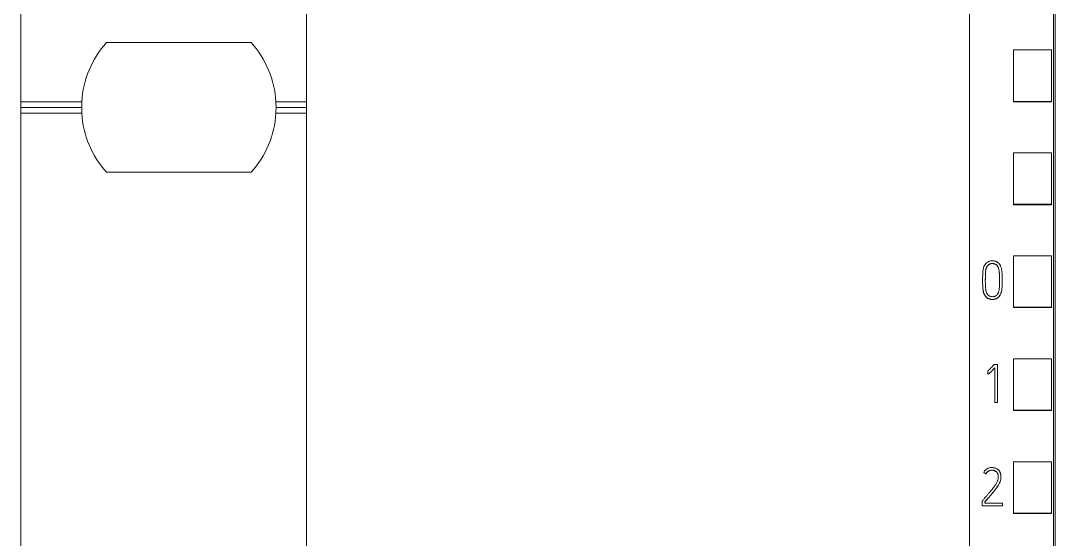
# Model space of a CAD drawing. Header units: millimetres. Extents: x 4134 to 7422, y 1400 to 3585.
# Drawn here: x 5096.4 to 5150.7, y 3288 to 3315.2 of the extents above; entities that cross this region are included whole.
import ezdxf

# ---------------------------------------------------------------- set-up
doc = ezdxf.new("R2010")
doc.units = ezdxf.units.MM
doc.layers.add('000-PI-Oprema', color=30, linetype='Continuous', lineweight=5)
doc.layers.add('004-PI-DIN Šina', color=3, linetype='Continuous')

# ---------------------------------------------------------------- blocks, each defined once
blk = doc.blocks.new('IM 155-5 PN ST - 6ES7155-5AA01-0AB0')
at = {"color": 0, "linetype": 'ByBlock', "lineweight": 0, "ltscale": 0.25}
blk.add_lwpolyline([(0, 147.007), (34.8, 147.007), (34.8, 0), (0, 0), (0, 147.007)], dxfattribs=at)
at = {"layer": '000-PI-Oprema', "color": 0, "linetype": 'ByBlock', "lineweight": 0}
blk.add_open_spline([(34.8, 8.007), (34.8, 8.859), (34.8, 10.524), (34.8, 12.857), (34.8, 14.973), (34.8, 17.743), (34.8, 21.643), (34.8, 27.557), (34.8, 37.017), (34.8, 50.127), (34.8, 67.357), (34.8, 85.999), (34.8, 103.048), (34.8, 118.245), (34.8, 128.598), (34.8, 136.94), (34.8, 141.966), (34.8, 145.414), (34.8, 147.007)], degree=3, knots=[0, 0, 0, 0, 0.018357, 0.035822, 0.050221, 0.063898, 0.09543, 0.134182, 0.191169, 0.299064, 0.416456, 0.562341, 0.701008, 0.784589, 0.890964, 0.925157, 0.965428, 1, 1, 1, 1], dxfattribs=at)
blk = doc.blocks.new('S7-1500 DI HF - 6ES7521-1BL00-0AB0')
at = {"layer": '000-PI-Oprema', "color": 0, "linetype": 'ByBlock', "lineweight": 0}
for p, q in [((0, 134.681), (0, 21.262)), ((4.4, 132.4), (4.4, 23.585)), ((2.3, 85.17), (2.3, 87.872)), ((4.3, 87.872), (2.3, 87.872)), ((4.3, 85.17), (4.3, 87.872)), ((2.3, 85.149), (2.3, 85.17)), ((4.3, 85.17), (2.3, 85.17)), ((4.3, 85.149), (2.3, 85.149)), ((4.3, 85.149), (4.3, 85.17)), ((2.3, 79.769), (2.3, 82.471)), ((4.3, 82.471), (2.3, 82.471)), ((4.3, 79.769), (4.3, 82.471)), ((2.3, 79.75), (2.3, 79.769)), ((4.3, 79.769), (2.3, 79.769)), ((4.3, 79.75), (2.3, 79.75)), ((4.3, 79.75), (4.3, 79.769)), ((2.3, 74.367), (2.3, 77.069)), ((4.3, 77.069), (2.3, 77.069)), ((4.3, 74.367), (4.3, 77.069)), ((0.685, 75.808), (0.685, 75.802)), ((1.709, 75.76), (1.709, 75.766)), ((2.3, 74.35), (2.3, 74.367)), ((4.3, 74.367), (2.3, 74.367)), ((4.3, 74.35), (2.3, 74.35)), ((4.3, 74.35), (4.3, 74.367)), ((1.461, 71.366), (1.286, 71.366)), ((1.322, 71.194), (1.322, 69.377)), ((1.461, 69.377), (1.461, 71.366)), ((2.3, 68.966), (2.3, 71.667)), ((4.3, 71.667), (2.3, 71.667)), ((4.3, 68.966), (4.3, 71.667)), ((0.95, 71.02), (0.95, 71.014)), ((0.959, 70.873), (0.959, 70.867)), ((1.322, 69.377), (1.461, 69.377)), ((2.3, 68.95), (2.3, 68.966)), ((4.3, 68.966), (2.3, 68.966)), ((4.3, 68.95), (4.3, 68.966)), ((4.3, 68.95), (2.3, 68.95)), ((2.3, 63.564), (2.3, 66.266)), ((4.3, 66.266), (2.3, 66.266)), ((4.3, 63.564), (4.3, 66.266)), ((0.74, 65.705), (0.74, 65.698)), ((0.865, 65.641), (0.865, 65.635)), ((1.647, 65.472), (1.647, 65.479)), ((0.665, 64.208), (0.665, 63.953)), ((0.804, 64.092), (0.804, 64.159)), ((1.73, 64.092), (0.804, 64.092)), ((1.73, 63.953), (1.73, 64.092)), ((0.665, 63.953), (0.665, 63.947)), ((0.665, 63.953), (1.73, 63.953)), ((1.73, 63.953), (1.73, 63.947)), ((2.3, 63.55), (2.3, 63.564)), ((4.3, 63.564), (2.3, 63.564)), ((4.3, 63.55), (2.3, 63.55)), ((4.3, 63.55), (4.3, 63.564))]:
    blk.add_line(p, q, dxfattribs=at)
for points, knots in [([(4.5, 132.586), (4.5, 129.542), (4.5, 119.972), (4.5, 105.802), (4.5, 91.235), (4.5, 77.025), (4.5, 62.731), (4.5, 47.245), (4.5, 34.605), (4.5, 26.64), (4.5, 23.299)], [0, 0, 0, 0, 0.083934, 0.263736, 0.389889, 0.484142, 0.653794, 0.78188, 0.908517, 1, 1, 1, 1]), ([(1.026, 76.779), (1.052, 76.789), (1.078, 76.796), (1.13, 76.805), (1.157, 76.808), (1.212, 76.809), (1.238, 76.807), (1.292, 76.8), (1.318, 76.794), (1.357, 76.783), (1.37, 76.778), (1.395, 76.769), (1.42, 76.758), (1.444, 76.746), (1.461, 76.735), (1.467, 76.732), (1.478, 76.724), (1.483, 76.72), (1.51, 76.7), (1.53, 76.681), (1.556, 76.651), (1.564, 76.64), (1.58, 76.619), (1.588, 76.607), (1.609, 76.573), (1.621, 76.549), (1.642, 76.5), (1.651, 76.475), (1.663, 76.436), (1.667, 76.423), (1.673, 76.397), (1.682, 76.358), (1.697, 76.266), (1.702, 76.187), (1.707, 76.081), (1.708, 76.028), (1.709, 75.922), (1.709, 75.869), (1.709, 75.763), (1.709, 75.657), (1.708, 75.551), (1.704, 75.446), (1.702, 75.393), (1.691, 75.287), (1.682, 75.235), (1.665, 75.17), (1.662, 75.157), (1.653, 75.131), (1.649, 75.118), (1.635, 75.08), (1.624, 75.056), (1.606, 75.019), (1.599, 75.008), (1.585, 74.984), (1.578, 74.973), (1.555, 74.94), (1.537, 74.92), (1.508, 74.892), (1.498, 74.883), (1.482, 74.871), (1.477, 74.867), (1.465, 74.859), (1.46, 74.855), (1.431, 74.837), (1.407, 74.826), (1.369, 74.811), (1.356, 74.807), (1.33, 74.8), (1.316, 74.796), (1.277, 74.789), (1.25, 74.786), (1.21, 74.784), (1.196, 74.784), (1.169, 74.785), (1.155, 74.786), (1.115, 74.79), (1.088, 74.795), (1.049, 74.806), (1.037, 74.81), (1.011, 74.819), (0.998, 74.824), (0.961, 74.841), (0.938, 74.855), (0.905, 74.878), (0.895, 74.887), (0.874, 74.905), (0.865, 74.915), (0.837, 74.945), (0.821, 74.966), (0.799, 75.001), (0.792, 75.012), (0.779, 75.036), (0.773, 75.048), (0.757, 75.085), (0.747, 75.11), (0.735, 75.149), (0.731, 75.162), (0.725, 75.188), (0.722, 75.201), (0.713, 75.241), (0.709, 75.267), (0.691, 75.4), (0.688, 75.507), (0.686, 75.668), (0.685, 75.721), (0.685, 75.828), (0.685, 75.882), (0.687, 75.989), (0.688, 76.042), (0.693, 76.149), (0.696, 76.202), (0.707, 76.308), (0.714, 76.361), (0.732, 76.44), (0.739, 76.466), (0.753, 76.504), (0.758, 76.517), (0.769, 76.542), (0.775, 76.555), (0.795, 76.591), (0.81, 76.614), (0.836, 76.646), (0.846, 76.656), (0.865, 76.676), (0.875, 76.686), (0.906, 76.713), (0.928, 76.729), (0.963, 76.75), (0.976, 76.757), (0.994, 76.766), (1.004, 76.77), (1.015, 76.775), (1.02, 76.777), (1.023, 76.778), (1.025, 76.779), (1.026, 76.779)], [0, 0, 0, 0, 0.015625, 0.015625, 0.03125, 0.03125, 0.046875, 0.046875, 0.0625, 0.0625, 0.070313, 0.070313, 0.078125, 0.085938, 0.085938, 0.089844, 0.089844, 0.09375, 0.09375, 0.109375, 0.109375, 0.117188, 0.117188, 0.125, 0.125, 0.140625, 0.140625, 0.15625, 0.15625, 0.164063, 0.164063, 0.171875, 0.1875, 0.21875, 0.21875, 0.25, 0.25, 0.28125, 0.28125, 0.3125, 0.34375, 0.34375, 0.375, 0.375, 0.40625, 0.40625, 0.414063, 0.414063, 0.421875, 0.421875, 0.4375, 0.4375, 0.445313, 0.445313, 0.453125, 0.453125, 0.46875, 0.46875, 0.476563, 0.476563, 0.480469, 0.480469, 0.484375, 0.484375, 0.5, 0.5, 0.507813, 0.507813, 0.515625, 0.515625, 0.53125, 0.53125, 0.539063, 0.539063, 0.546875, 0.546875, 0.5625, 0.5625, 0.570313, 0.570313, 0.578125, 0.578125, 0.59375, 0.59375, 0.601563, 0.601563, 0.609375, 0.609375, 0.625, 0.625, 0.632813, 0.632813, 0.640625, 0.640625, 0.65625, 0.65625, 0.664063, 0.664063, 0.671875, 0.671875, 0.6875, 0.6875, 0.75, 0.75, 0.78125, 0.78125, 0.8125, 0.8125, 0.84375, 0.84375, 0.875, 0.875, 0.90625, 0.90625, 0.921875, 0.921875, 0.929688, 0.929688, 0.9375, 0.9375, 0.953125, 0.953125, 0.960938, 0.960938, 0.96875, 0.96875, 0.984375, 0.984375, 0.992188, 0.992188, 0.996094, 0.998047, 0.999023, 0.999023, 1, 1, 1, 1]), ([(1.369, 76.626), (1.389, 76.615), (1.407, 76.602), (1.439, 76.571), (1.453, 76.553), (1.478, 76.516), (1.489, 76.496), (1.508, 76.456), (1.517, 76.435), (1.538, 76.371), (1.547, 76.328), (1.555, 76.262), (1.557, 76.239), (1.561, 76.195), (1.562, 76.172), (1.567, 76.061), (1.57, 75.971), (1.571, 75.793), (1.57, 75.703), (1.569, 75.569), (1.568, 75.502), (1.564, 75.435), (1.561, 75.391), (1.558, 75.368), (1.55, 75.302), (1.542, 75.258), (1.525, 75.193), (1.519, 75.172), (1.508, 75.14), (1.504, 75.13), (1.495, 75.109), (1.485, 75.089), (1.474, 75.07), (1.462, 75.051), (1.455, 75.041), (1.434, 75.015), (1.419, 74.999), (1.391, 74.979), (1.382, 74.973), (1.362, 74.962), (1.352, 74.957), (1.331, 74.948), (1.321, 74.945), (1.299, 74.938), (1.288, 74.935), (1.255, 74.929), (1.233, 74.926), (1.2, 74.925), (1.188, 74.925), (1.166, 74.926), (1.155, 74.927), (1.122, 74.932), (1.1, 74.937), (1.068, 74.947), (1.057, 74.951), (1.036, 74.96), (1.016, 74.97), (0.998, 74.983), (0.985, 74.993), (0.98, 74.997), (0.972, 75.005), (0.968, 75.009), (0.956, 75.021), (0.949, 75.029), (0.936, 75.047), (0.93, 75.057), (0.912, 75.086), (0.903, 75.106), (0.886, 75.147), (0.879, 75.169), (0.87, 75.201), (0.867, 75.212), (0.862, 75.233), (0.854, 75.266), (0.849, 75.299), (0.84, 75.364), (0.836, 75.408), (0.828, 75.54), (0.827, 75.628), (0.827, 75.761), (0.827, 75.805), (0.828, 75.893), (0.828, 76.025), (0.833, 76.157), (0.843, 76.267), (0.846, 76.289), (0.853, 76.333), (0.857, 76.355), (0.864, 76.387), (0.867, 76.397), (0.874, 76.419), (0.877, 76.429), (0.889, 76.46), (0.898, 76.48), (0.914, 76.508), (0.92, 76.518), (0.933, 76.536), (0.939, 76.545), (0.96, 76.571), (0.976, 76.586), (1.001, 76.607), (1.01, 76.614), (1.029, 76.626), (1.038, 76.632), (1.068, 76.646), (1.089, 76.653), (1.132, 76.662), (1.154, 76.664), (1.198, 76.665), (1.22, 76.664), (1.264, 76.659), (1.286, 76.656), (1.318, 76.648), (1.329, 76.644), (1.344, 76.638), (1.349, 76.636), (1.357, 76.633), (1.359, 76.632), (1.364, 76.629), (1.367, 76.628), (1.369, 76.626)], [0, 0, 0, 0, 0.015625, 0.015625, 0.03125, 0.03125, 0.046875, 0.046875, 0.0625, 0.0625, 0.09375, 0.09375, 0.109375, 0.109375, 0.125, 0.125, 0.1875, 0.1875, 0.25, 0.25, 0.28125, 0.296875, 0.296875, 0.3125, 0.3125, 0.34375, 0.34375, 0.359375, 0.359375, 0.367188, 0.367188, 0.375, 0.382813, 0.382813, 0.390625, 0.390625, 0.40625, 0.40625, 0.414063, 0.414063, 0.421875, 0.421875, 0.429688, 0.429688, 0.4375, 0.4375, 0.453125, 0.453125, 0.460938, 0.460938, 0.46875, 0.46875, 0.484375, 0.484375, 0.492188, 0.492188, 0.5, 0.507813, 0.507813, 0.511719, 0.511719, 0.515625, 0.515625, 0.523438, 0.523438, 0.53125, 0.53125, 0.546875, 0.546875, 0.5625, 0.5625, 0.570313, 0.570313, 0.578125, 0.59375, 0.59375, 0.625, 0.625, 0.6875, 0.6875, 0.71875, 0.71875, 0.75, 0.8125, 0.8125, 0.828125, 0.828125, 0.84375, 0.84375, 0.851563, 0.851563, 0.859375, 0.859375, 0.875, 0.875, 0.882813, 0.882813, 0.890625, 0.890625, 0.90625, 0.90625, 0.914063, 0.914063, 0.921875, 0.921875, 0.9375, 0.9375, 0.953125, 0.953125, 0.96875, 0.96875, 0.984375, 0.984375, 0.992187, 0.992187, 0.996094, 0.996094, 0.998047, 0.998047, 1, 1, 1, 1]), ([(1.369, 76.62), (1.349, 76.631), (1.328, 76.639), (1.296, 76.647), (1.285, 76.649), (1.263, 76.653), (1.252, 76.655), (1.219, 76.658), (1.196, 76.659), (1.152, 76.658), (1.13, 76.655), (1.097, 76.648), (1.086, 76.645), (1.065, 76.638), (1.054, 76.633), (1.034, 76.623), (1.025, 76.618), (1.006, 76.605), (0.997, 76.598), (0.98, 76.583), (0.972, 76.576), (0.956, 76.559), (0.949, 76.551), (0.928, 76.524), (0.916, 76.505), (0.9, 76.476), (0.895, 76.466), (0.886, 76.445), (0.882, 76.435), (0.87, 76.403), (0.864, 76.382), (0.85, 76.316), (0.844, 76.272), (0.836, 76.184), (0.833, 76.139), (0.83, 76.05), (0.829, 76.006), (0.828, 75.917), (0.827, 75.872), (0.827, 75.789), (0.827, 75.751), (0.827, 75.712)], [0, 0, 0, 0, 0.050692, 0.050692, 0.076038, 0.076038, 0.101384, 0.101384, 0.152076, 0.152076, 0.202768, 0.202768, 0.228114, 0.228114, 0.25346, 0.25346, 0.278806, 0.278806, 0.304152, 0.304152, 0.329498, 0.329498, 0.354844, 0.354844, 0.405536, 0.405536, 0.430882, 0.430882, 0.456228, 0.456228, 0.506919, 0.506919, 0.608303, 0.608303, 0.709687, 0.709687, 0.811071, 0.811071, 0.912455, 0.912455, 1, 1, 1, 1]), ([(1.571, 75.808), (1.571, 75.834), (1.571, 75.86), (1.57, 75.974), (1.567, 76.062), (1.56, 76.194), (1.558, 76.238), (1.546, 76.325), (1.537, 76.368), (1.52, 76.42), (1.516, 76.431), (1.507, 76.451), (1.503, 76.462), (1.488, 76.492), (1.478, 76.511), (1.459, 76.538), (1.452, 76.547), (1.438, 76.565), (1.423, 76.581), (1.406, 76.595), (1.393, 76.605), (1.388, 76.609), (1.379, 76.615), (1.374, 76.617), (1.369, 76.62)], [0, 0, 0, 0, 0.088977, 0.088977, 0.392651, 0.392651, 0.544488, 0.544488, 0.696326, 0.696326, 0.734285, 0.734285, 0.772244, 0.772244, 0.848163, 0.848163, 0.886122, 0.886122, 0.924081, 0.962041, 0.962041, 0.98102, 0.98102, 1, 1, 1, 1]), ([(0.685, 75.802), (0.685, 75.738), (0.686, 75.674), (0.687, 75.557), (0.688, 75.503), (0.692, 75.422), (0.694, 75.395), (0.699, 75.342), (0.702, 75.315), (0.712, 75.235), (0.723, 75.182), (0.743, 75.118), (0.747, 75.105), (0.757, 75.08), (0.762, 75.067), (0.778, 75.031), (0.791, 75.007), (0.813, 74.973), (0.82, 74.962), (0.837, 74.941), (0.845, 74.93), (0.872, 74.9), (0.892, 74.882), (0.925, 74.858), (0.936, 74.851), (0.959, 74.837), (0.971, 74.83), (1.008, 74.813), (1.033, 74.804), (1.073, 74.793), (1.086, 74.79), (1.112, 74.785), (1.126, 74.783), (1.166, 74.779), (1.193, 74.777), (1.234, 74.779), (1.247, 74.78), (1.274, 74.783), (1.287, 74.785), (1.327, 74.792), (1.352, 74.799), (1.39, 74.813), (1.403, 74.818), (1.428, 74.83), (1.439, 74.837), (1.474, 74.857), (1.496, 74.874), (1.535, 74.911), (1.553, 74.932), (1.576, 74.965), (1.584, 74.976), (1.598, 74.999), (1.605, 75.011), (1.623, 75.047), (1.634, 75.071), (1.653, 75.122), (1.661, 75.147), (1.675, 75.199), (1.681, 75.226), (1.69, 75.279), (1.701, 75.358), (1.704, 75.438), (1.708, 75.545), (1.709, 75.634), (1.709, 75.724), (1.709, 75.76)], [0, 0, 0, 0, 0.074801, 0.074801, 0.137845, 0.137845, 0.169367, 0.169367, 0.200889, 0.200889, 0.263933, 0.263933, 0.279694, 0.279694, 0.295455, 0.295455, 0.326976, 0.326976, 0.342737, 0.342737, 0.358498, 0.358498, 0.39002, 0.39002, 0.405781, 0.405781, 0.421542, 0.421542, 0.453064, 0.453064, 0.468825, 0.468825, 0.484586, 0.484586, 0.516108, 0.516108, 0.531869, 0.531869, 0.54763, 0.54763, 0.579151, 0.579151, 0.594912, 0.594912, 0.610673, 0.610673, 0.642195, 0.642195, 0.673717, 0.673717, 0.689478, 0.689478, 0.705239, 0.705239, 0.736761, 0.736761, 0.768283, 0.768283, 0.799805, 0.799805, 0.831326, 0.89437, 0.89437, 0.957414, 1, 1, 1, 1]), ([(1.286, 71.366), (1.26, 71.336), (1.233, 71.306), (1.178, 71.247), (1.151, 71.217), (1.11, 71.173), (1.096, 71.159), (1.068, 71.13), (1.054, 71.115), (1.025, 71.087), (1.011, 71.073), (0.981, 71.046), (0.966, 71.033), (0.95, 71.02)], [0, 0, 0, 0, 0.25, 0.25, 0.5, 0.5, 0.625, 0.625, 0.75, 0.75, 0.875, 0.875, 1, 1, 1, 1]), ([(0.959, 70.873), (0.964, 70.873), (0.969, 70.874), (0.979, 70.876), (0.984, 70.877), (0.994, 70.881), (0.999, 70.883), (1.007, 70.888), (1.012, 70.891), (1.024, 70.9), (1.033, 70.906), (1.049, 70.919), (1.056, 70.925), (1.079, 70.946), (1.094, 70.96), (1.124, 70.988), (1.138, 71.002), (1.182, 71.046), (1.21, 71.075), (1.266, 71.134), (1.294, 71.164), (1.322, 71.194)], [0, 0, 0, 0, 0.03125, 0.03125, 0.0625, 0.0625, 0.09375, 0.09375, 0.125, 0.125, 0.1875, 0.1875, 0.25, 0.25, 0.375, 0.375, 0.5, 0.5, 0.75, 0.75, 1, 1, 1, 1]), ([(1.322, 71.188), (1.294, 71.158), (1.266, 71.128), (1.21, 71.069), (1.182, 71.039), (1.138, 70.996), (1.124, 70.982), (1.094, 70.953), (1.079, 70.939), (1.056, 70.919), (1.048, 70.912), (1.032, 70.9), (1.024, 70.893), (1.012, 70.885), (1.007, 70.882), (0.999, 70.877), (0.994, 70.874), (0.984, 70.871), (0.979, 70.87), (0.969, 70.868), (0.964, 70.867), (0.959, 70.867)], [0, 0, 0, 0, 0.25, 0.25, 0.5, 0.5, 0.625, 0.625, 0.75, 0.75, 0.8125, 0.8125, 0.875, 0.875, 0.90625, 0.90625, 0.9375, 0.9375, 0.96875, 0.96875, 1, 1, 1, 1]), ([(0.865, 65.641), (0.876, 65.664), (0.89, 65.686), (0.914, 65.717), (0.922, 65.726), (0.941, 65.744), (0.951, 65.753), (0.982, 65.776), (1.005, 65.788), (1.054, 65.808), (1.078, 65.815), (1.117, 65.822), (1.129, 65.824), (1.155, 65.826), (1.168, 65.827), (1.207, 65.826), (1.233, 65.823), (1.271, 65.815), (1.283, 65.811), (1.308, 65.803), (1.32, 65.798), (1.355, 65.781), (1.377, 65.768), (1.408, 65.743), (1.417, 65.735), (1.435, 65.716), (1.443, 65.706), (1.454, 65.69), (1.458, 65.684), (1.464, 65.673), (1.474, 65.656), (1.481, 65.638), (1.489, 65.613), (1.492, 65.6), (1.498, 65.575), (1.5, 65.562), (1.503, 65.536), (1.504, 65.523), (1.505, 65.498), (1.506, 65.485), (1.505, 65.459), (1.505, 65.446), (1.503, 65.42), (1.502, 65.407), (1.497, 65.368), (1.492, 65.343), (1.482, 65.306), (1.478, 65.293), (1.47, 65.269), (1.465, 65.256), (1.451, 65.22), (1.44, 65.197), (1.416, 65.152), (1.403, 65.13), (1.377, 65.086), (1.363, 65.064), (1.32, 65), (1.29, 64.959), (1.198, 64.835), (1.133, 64.755), (1.034, 64.637), (1, 64.598), (0.934, 64.52), (0.9, 64.481), (0.833, 64.403), (0.799, 64.364), (0.732, 64.286), (0.698, 64.247), (0.665, 64.208)], [0, 0, 0, 0, 0.03125, 0.03125, 0.046875, 0.046875, 0.0625, 0.0625, 0.09375, 0.09375, 0.125, 0.125, 0.140625, 0.140625, 0.15625, 0.15625, 0.1875, 0.1875, 0.203125, 0.203125, 0.21875, 0.21875, 0.25, 0.25, 0.265625, 0.265625, 0.28125, 0.28125, 0.289062, 0.289062, 0.296875, 0.3125, 0.3125, 0.328125, 0.328125, 0.34375, 0.34375, 0.359375, 0.359375, 0.375, 0.375, 0.390625, 0.390625, 0.40625, 0.40625, 0.4375, 0.4375, 0.453125, 0.453125, 0.46875, 0.46875, 0.5, 0.5, 0.53125, 0.53125, 0.5625, 0.5625, 0.625, 0.625, 0.75, 0.75, 0.8125, 0.8125, 0.875, 0.875, 0.9375, 0.9375, 1, 1, 1, 1]), ([(0.804, 64.159), (0.843, 64.205), (0.881, 64.251), (0.959, 64.342), (0.999, 64.388), (1.077, 64.48), (1.116, 64.526), (1.193, 64.618), (1.232, 64.665), (1.308, 64.758), (1.346, 64.805), (1.4, 64.877), (1.418, 64.901), (1.453, 64.951), (1.471, 64.975), (1.504, 65.026), (1.52, 65.051), (1.55, 65.103), (1.564, 65.129), (1.583, 65.17), (1.589, 65.184), (1.6, 65.212), (1.605, 65.227), (1.62, 65.27), (1.627, 65.299), (1.638, 65.358), (1.642, 65.388), (1.646, 65.433), (1.646, 65.448), (1.647, 65.479), (1.647, 65.494), (1.645, 65.539), (1.641, 65.569), (1.634, 65.613), (1.63, 65.628), (1.623, 65.658), (1.618, 65.672), (1.608, 65.701), (1.602, 65.714), (1.588, 65.741), (1.581, 65.754), (1.569, 65.774), (1.565, 65.78), (1.556, 65.792), (1.551, 65.798), (1.536, 65.816), (1.526, 65.827), (1.505, 65.848), (1.494, 65.858), (1.476, 65.872), (1.47, 65.877), (1.457, 65.885), (1.45, 65.889), (1.417, 65.908), (1.39, 65.921), (1.347, 65.936), (1.332, 65.94), (1.303, 65.948), (1.288, 65.951), (1.258, 65.956), (1.243, 65.958), (1.213, 65.961), (1.198, 65.962), (1.168, 65.962), (1.153, 65.962), (1.122, 65.961), (1.107, 65.96), (1.062, 65.954), (1.032, 65.948), (0.989, 65.935), (0.975, 65.93), (0.954, 65.92), (0.947, 65.917), (0.933, 65.91), (0.927, 65.906), (0.894, 65.888), (0.87, 65.87), (0.836, 65.839), (0.825, 65.829), (0.804, 65.806), (0.795, 65.795), (0.768, 65.758), (0.752, 65.732), (0.74, 65.705)], [0, 0, 0, 0, 0.0625, 0.0625, 0.125, 0.125, 0.1875, 0.1875, 0.25, 0.25, 0.3125, 0.3125, 0.34375, 0.34375, 0.375, 0.375, 0.40625, 0.40625, 0.4375, 0.4375, 0.453125, 0.453125, 0.46875, 0.46875, 0.5, 0.5, 0.53125, 0.53125, 0.546875, 0.546875, 0.5625, 0.5625, 0.59375, 0.59375, 0.609375, 0.609375, 0.625, 0.625, 0.640625, 0.640625, 0.65625, 0.65625, 0.664063, 0.664063, 0.671875, 0.671875, 0.6875, 0.6875, 0.703125, 0.703125, 0.710938, 0.710938, 0.71875, 0.71875, 0.75, 0.75, 0.765625, 0.765625, 0.78125, 0.78125, 0.796875, 0.796875, 0.8125, 0.8125, 0.828125, 0.828125, 0.84375, 0.84375, 0.875, 0.875, 0.890625, 0.890625, 0.898438, 0.898438, 0.90625, 0.90625, 0.9375, 0.9375, 0.953125, 0.953125, 0.96875, 0.96875, 1, 1, 1, 1]), ([(1.506, 65.469), (1.506, 65.48), (1.505, 65.49), (1.504, 65.514), (1.503, 65.527), (1.5, 65.552), (1.498, 65.565), (1.493, 65.591), (1.49, 65.603), (1.482, 65.628), (1.477, 65.64), (1.469, 65.658), (1.466, 65.664), (1.46, 65.675), (1.456, 65.681), (1.438, 65.708), (1.42, 65.727), (1.395, 65.747), (1.39, 65.752), (1.379, 65.759), (1.363, 65.77), (1.334, 65.786), (1.31, 65.796), (1.286, 65.804), (1.273, 65.808), (1.235, 65.817), (1.209, 65.82), (1.157, 65.821), (1.118, 65.817), (1.08, 65.808), (1.055, 65.801), (1.042, 65.797), (1.018, 65.787), (1.007, 65.782), (0.984, 65.769), (0.973, 65.762), (0.941, 65.739), (0.922, 65.721), (0.898, 65.691), (0.891, 65.68), (0.877, 65.658), (0.87, 65.646), (0.865, 65.635)], [0, 0, 0, 0, 0.034384, 0.034384, 0.076368, 0.076368, 0.118351, 0.118351, 0.160334, 0.160334, 0.202317, 0.202317, 0.223309, 0.223309, 0.244301, 0.244301, 0.328267, 0.328267, 0.349259, 0.349259, 0.370251, 0.412234, 0.454217, 0.454217, 0.496201, 0.496201, 0.580167, 0.580167, 0.664134, 0.706117, 0.706117, 0.7481, 0.7481, 0.790084, 0.790084, 0.832067, 0.832067, 0.916033, 0.916033, 0.958017, 0.958017, 1, 1, 1, 1]), ([(1.647, 65.472), (1.647, 65.467), (1.647, 65.461), (1.646, 65.44), (1.646, 65.425), (1.642, 65.38), (1.638, 65.35), (1.626, 65.291), (1.619, 65.262), (1.605, 65.219), (1.6, 65.204), (1.588, 65.176), (1.582, 65.162), (1.563, 65.121), (1.549, 65.095), (1.519, 65.043), (1.503, 65.018), (1.47, 64.968), (1.452, 64.943), (1.417, 64.894), (1.4, 64.87), (1.345, 64.798), (1.307, 64.751), (1.231, 64.658), (1.193, 64.611), (1.116, 64.519), (1.077, 64.473), (0.998, 64.382), (0.959, 64.336), (0.881, 64.244), (0.842, 64.198), (0.804, 64.152)], [0, 0, 0, 0, 0.010377, 0.010377, 0.038652, 0.038652, 0.095202, 0.095202, 0.151752, 0.151752, 0.180027, 0.180027, 0.208302, 0.208302, 0.264851, 0.264851, 0.321401, 0.321401, 0.377951, 0.377951, 0.434501, 0.434501, 0.547601, 0.547601, 0.660701, 0.660701, 0.7738, 0.7738, 0.8869, 0.8869, 1, 1, 1, 1])]:
    blk.add_open_spline(points, degree=3, knots=knots, dxfattribs=at)
for points, weights in [([(0.95, 71.02), (0.955, 70.947), (0.959, 70.873)], [0.499999983833, 0.500000016167, 0.499999983833]), ([(0.959, 70.867), (0.955, 70.94), (0.95, 71.014)], [0.499999983692, 0.500000016308, 0.499999983692]), ([(0.74, 65.705), (0.802, 65.673), (0.865, 65.641)], [0.500000034111, 0.499999965889, 0.500000034111]), ([(0.865, 65.635), (0.802, 65.666), (0.74, 65.698)], [0.500000252145, 0.499999747855, 0.500000252145])]:
    blk.add_rational_spline(points, weights, degree=2, dxfattribs=at)

msp = doc.modelspace()

# ---------------------------------------------------------------- linework, layer by layer
at = {"layer": '004-PI-DIN Šina', "color": 0, "linetype": 'ByBlock', "lineweight": 0}
for p, q in [((5096.448, 3356.166), (5096.448, 3310.928)), ((5108.549, 3314.028), (5100.946, 3314.028)), ((5096.448, 3310.928), (5096.448, 3310.628)), ((5099.657, 3310.928), (5096.448, 3310.928)), ((5111.448, 3310.928), (5109.839, 3310.928)), ((5096.448, 3310.628), (5096.448, 3310.328)), ((5099.648, 3310.628), (5096.448, 3310.628)), ((5096.448, 3310.328), (5096.448, 3260.779)), ((5099.657, 3310.328), (5096.448, 3310.328)), ((5111.448, 3310.328), (5109.839, 3310.328)), ((5111.448, 3310.628), (5109.848, 3310.628)), ((5100.946, 3307.228), (5108.549, 3307.228))]:
    msp.add_line(p, q, dxfattribs=at)
for start, end in [(138.1897, 176.6277), (3.3723, 41.8103), (183.3723, 221.8103), (318.1897, 356.6277)]:
    msp.add_arc((5104.748, 3310.628), 5.1, start, end, dxfattribs=at)
for major_axis, start_param, end_param in [((5.1, 0), 3.082735, 3.141593), ((5.1, 0), 0, 0.058858), ((0, 5.1), 1.570796, 1.629654), ((5.1, 0), 6.224328, 6.283185)]:
    msp.add_ellipse((5104.748, 3310.628), major_axis=major_axis, ratio=1, start_param=start_param, end_param=end_param, dxfattribs=at)

# ---------------------------------------------------------------- block references
at = {"layer": '000-PI-Oprema', "color": 0, "linetype": 'ByBlock', "lineweight": 0}
for name, p in [('IM 155-5 PN ST - 6ES7155-5AA01-0AB0', (5111.448, 3225.772)), ('S7-1500 DI HF - 6ES7521-1BL00-0AB0', (5146.248, 3225.778))]:
    msp.add_blockref(name, p, dxfattribs=at)

doc.saveas('drawing.dxf')
